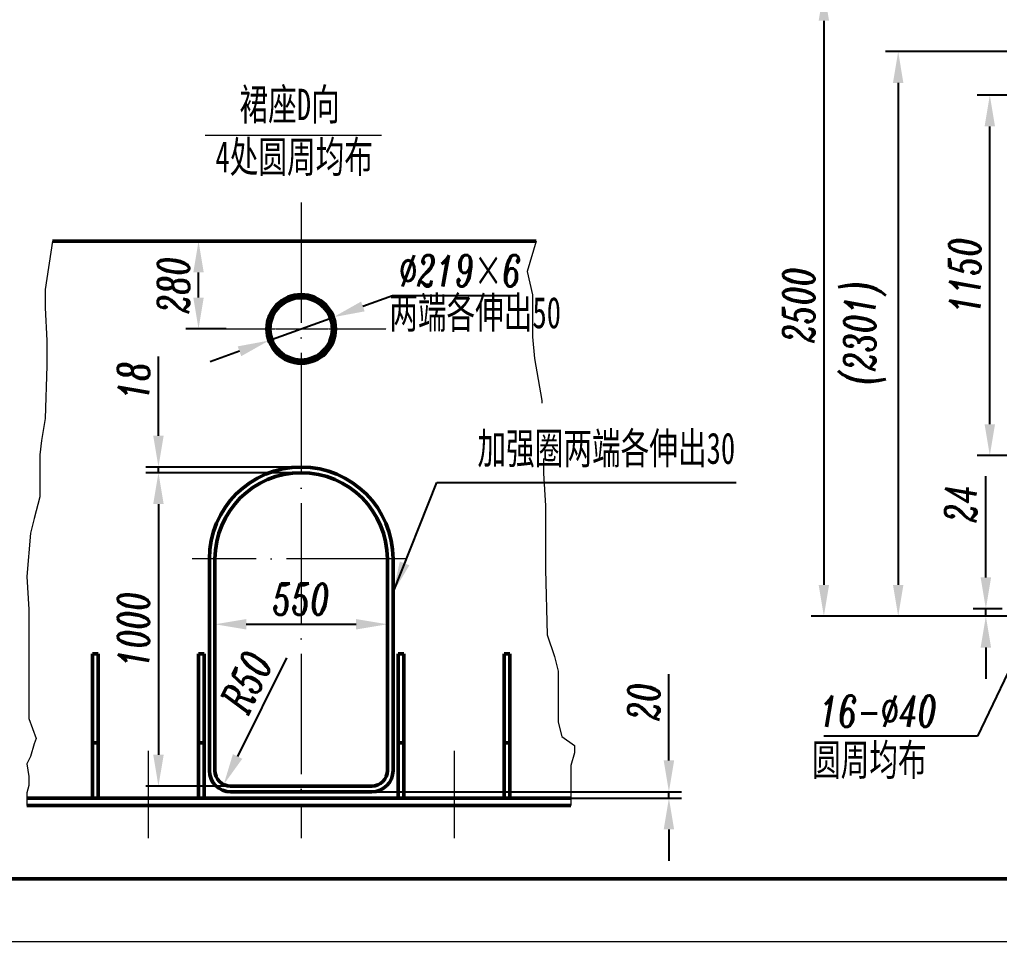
# Model space of a CAD drawing. Header units: millimetres. Extents: x 0 to 16820, y 0 to 23780.
# Drawn here: x 4242 to 7367, y 0 to 2941 of the extents above; entities that cross this region are included whole.
import ezdxf

# ---------------------------------------------------------------- set-up
doc = ezdxf.new("R2010")
doc.units = ezdxf.units.MM
doc.header["$LTSCALE"] = 4
doc.linetypes.add('ACAD_ISO04W100', pattern=[30, 24, -3, 0, -3])
doc.linetypes.add('CENTER', pattern=[2, 1.25, -0.25, 0.25, -0.25])
for name, color, linetype, lineweight in [('中心线', 1, 'CENTER', 13), ('尺寸线', 2, 'Continuous', 15), ('点划线', 1, 'ACAD_ISO04W100', 15), ('粗实线', 3, 'Continuous', 50), ('细实线', 5, 'Continuous', 15)]:
    doc.layers.add(name, color=color, linetype=linetype, lineweight=lineweight)
doc.styles.add('DIM', font='italic.shx', dxfattribs={"width": 0.67})
doc.styles.add('汉字', font='SIMFANG.TTF', dxfattribs={"width": 0.67, "height": 100})
doc.dimstyles.new('机械', dxfattribs={"dimscale": 20, "dimtxt": 5, "dimasz": 5, "dimexe": 2, "dimexo": 0, "dimgap": 1.5, "dimtad": 1, "dimdec": 1, "dimdsep": 46, "dimtxsty": 'DIM', "dimcen": 2.5, "dimadec": 0, "dimazin": 0, "dimtfac": 1, "dimtdec": 1, "dimtmove": 0, "dimatfit": 3, "dimfxl": 0, "dimarcsym": 0})
doc.dimstyles.new('机械$3', dxfattribs={"dimscale": 20, "dimtxt": 5, "dimasz": 5, "dimexe": 2, "dimexo": 0, "dimgap": 1.5, "dimtad": 1, "dimtih": 1, "dimtoh": 1, "dimdec": 1, "dimdsep": 46, "dimtxsty": 'DIM', "dimcen": 2.5, "dimadec": 0, "dimazin": 0, "dimtfac": 1, "dimtdec": 1, "dimtmove": 0, "dimatfit": 3, "dimfxl": 0, "dimarcsym": 0})

# ---------------------------------------------------------------- blocks, each defined once
blk = doc.blocks.new('*D61')
at = {"layer": 'Defpoints', "color": 0, "ltscale": 4}
for p in [(7737.3, 2838.9), (7044.6, 1037.5), (7737.3, 1037.5)]:
    blk.add_point(p, dxfattribs=at)
at = {"layer": '尺寸线', "color": 0, "lineweight": -2, "ltscale": 4}
for p, q in [((7737.3, 2838.9), (7004.6, 2838.9)), ((7044.6, 2738.9), (7044.6, 1137.5)), ((7737.3, 1037.5), (7004.6, 1037.5))]:
    blk.add_line(p, q, dxfattribs=at)
at = {"layer": '尺寸线', "color": 0, "ltscale": 4}
for points in [[(7027.9, 2738.9), (7061.2, 2738.9), (7044.6, 2838.9)], [(7027.9, 1137.5), (7061.2, 1137.5), (7044.6, 1037.5)]]:
    blk.add_solid(points, dxfattribs=at)
at = {"layer": '尺寸线', "color": 0, "ltscale": 4, "insert": (6938.4, 1940.7), "char_height": 100, "attachment_point": 5, "rotation": 90, "style": 'DIM'}
blk.add_mtext('(2301)', dxfattribs=at)
blk = doc.blocks.new('*D60')
at = {"layer": 'Defpoints', "color": 0, "ltscale": 4}
for p in [(7576.1, 3037.5), (6807.4, 1037.5), (7576.1, 1037.5)]:
    blk.add_point(p, dxfattribs=at)
at = {"layer": '尺寸线', "color": 0, "lineweight": -2, "ltscale": 4}
for p, q in [((7576.1, 3037.5), (6767.4, 3037.5)), ((6807.4, 2937.5), (6807.4, 1137.5)), ((7576.1, 1037.5), (6767.4, 1037.5))]:
    blk.add_line(p, q, dxfattribs=at)
at = {"layer": '尺寸线', "color": 0, "ltscale": 4}
for points in [[(6790.8, 2937.5), (6824.1, 2937.5), (6807.4, 3037.5)], [(6790.8, 1137.5), (6824.1, 1137.5), (6807.4, 1037.5)]]:
    blk.add_solid(points, dxfattribs=at)
at = {"layer": '尺寸线', "color": 0, "ltscale": 4, "insert": (6727.4, 2030.2), "char_height": 100, "attachment_point": 5, "rotation": 90, "style": 'DIM'}
blk.add_mtext('2500', dxfattribs=at)
blk = doc.blocks.new('*D59')
at = {"layer": 'Defpoints', "color": 0, "ltscale": 4}
for p in [(7324.3, 1037.5), (7376.1, 1061.5), (7376.1, 1037.5)]:
    blk.add_point(p, dxfattribs=at)
at = {"layer": '尺寸线', "color": 0, "lineweight": -2, "ltscale": 4}
for p, q in [((7324.3, 1161.5), (7324.3, 1484.2)), ((7376.1, 1061.5), (7284.3, 1061.5)), ((7376.1, 1037.5), (7284.3, 1037.5)), ((7324.3, 1037.5), (7324.3, 1061.5)), ((7324.3, 937.5), (7324.3, 837.5))]:
    blk.add_line(p, q, dxfattribs=at)
at = {"layer": '尺寸线', "color": 0, "ltscale": 4}
for points in [[(7307.6, 1161.5), (7341, 1161.5), (7324.3, 1061.5)], [(7307.6, 937.5), (7341, 937.5), (7324.3, 1037.5)]]:
    blk.add_solid(points, dxfattribs=at)
at = {"layer": '尺寸线', "color": 0, "ltscale": 4, "insert": (7244.3, 1396.7), "char_height": 100, "attachment_point": 5, "rotation": 90, "style": 'DIM'}
blk.add_mtext('24', dxfattribs=at)
blk = doc.blocks.new('*D87')
at = {"layer": 'Defpoints', "color": 0, "ltscale": 4}
for p in [(5242.8, 1991.7), (5037, 1917)]:
    blk.add_point(p, dxfattribs=at)
at = {"layer": '尺寸线', "color": 0, "lineweight": -2, "ltscale": 4}
for p, q in [((5430.8, 2059.9), (5336.8, 2025.8)), ((5834.3, 2059.9), (5430.8, 2059.9)), ((5037, 1917), (5242.8, 1991.7)), ((4943, 1882.9), (4849, 1848.7))]:
    blk.add_line(p, q, dxfattribs=at)
at = {"layer": '尺寸线', "color": 0, "ltscale": 4}
for points in [[(5331.1, 2041.5), (5342.5, 2010.2), (5242.8, 1991.7)], [(4937.3, 1898.5), (4948.7, 1867.2), (5037, 1917)]]:
    blk.add_solid(points, dxfattribs=at)
at = {"layer": '尺寸线', "color": 0, "ltscale": 4, "insert": (5647.6, 2139.9), "char_height": 100, "attachment_point": 5, "style": 'DIM'}
blk.add_mtext('%%c219{\\f仿宋_GB2312|b0|i0|c134|p49;×}6', dxfattribs=at)
blk = doc.blocks.new('*D88')
at = {"layer": 'Defpoints', "color": 0, "ltscale": 4}
for p in [(4812.4, 2234.3), (4900.5, 2234.3), (4900.5, 1954.3)]:
    blk.add_point(p, dxfattribs=at)
at = {"layer": '尺寸线', "color": 0, "lineweight": -2, "ltscale": 4}
for p, q in [((4900.5, 2234.3), (4772.4, 2234.3)), ((4812.4, 2054.3), (4812.4, 2134.3)), ((4900.5, 1954.3), (4772.4, 1954.3))]:
    blk.add_line(p, q, dxfattribs=at)
at = {"layer": '尺寸线', "color": 0, "ltscale": 4}
for points in [[(4795.7, 2134.3), (4829.1, 2134.3), (4812.4, 2234.3)], [(4795.7, 2054.3), (4829.1, 2054.3), (4812.4, 1954.3)]]:
    blk.add_solid(points, dxfattribs=at)
at = {"layer": '尺寸线', "color": 0, "ltscale": 4, "insert": (4732.4, 2094.3), "char_height": 100, "attachment_point": 5, "rotation": 90, "style": 'DIM'}
blk.add_mtext('280', dxfattribs=at)
blk = doc.blocks.new('*D89')
at = {"layer": 'Defpoints', "color": 0, "ltscale": 4}
for p in [(4914.9, 545.3), (4892.7, 500.5)]:
    blk.add_point(p, dxfattribs=at)
at = {"layer": '尺寸线', "color": 0, "lineweight": -2, "ltscale": 4}
blk.add_line((5093, 905.1), (4937.1, 590.1), dxfattribs=at)
at = {"layer": '尺寸线', "color": 0, "ltscale": 4}
blk.add_solid([(4922.1, 597.5), (4952, 582.8), (4892.7, 500.5)], dxfattribs=at)
at = {"layer": '尺寸线', "color": 0, "ltscale": 4, "insert": (4965.5, 827.9), "char_height": 100, "attachment_point": 5, "rotation": 63.6621, "style": 'DIM'}
blk.add_mtext('R50', dxfattribs=at)
blk = doc.blocks.new('*D90')
at = {"layer": 'Defpoints', "color": 0, "ltscale": 4}
for p in [(5139.9, 1495.3), (4684.5, 495.3), (5139.9, 495.3)]:
    blk.add_point(p, dxfattribs=at)
at = {"layer": '尺寸线', "color": 0, "lineweight": -2, "ltscale": 4}
for p, q in [((5139.9, 1495.3), (4644.5, 1495.3)), ((4684.5, 1395.3), (4684.5, 595.3)), ((5139.9, 495.3), (4644.5, 495.3))]:
    blk.add_line(p, q, dxfattribs=at)
at = {"layer": '尺寸线', "color": 0, "ltscale": 4}
for points in [[(4667.9, 1395.3), (4701.2, 1395.3), (4684.5, 1495.3)], [(4667.9, 595.3), (4701.2, 595.3), (4684.5, 495.3)]]:
    blk.add_solid(points, dxfattribs=at)
at = {"layer": '尺寸线', "color": 0, "ltscale": 4, "insert": (4604.5, 995.3), "char_height": 100, "attachment_point": 5, "rotation": 90, "style": 'DIM'}
blk.add_mtext('1000', dxfattribs=at)
blk = doc.blocks.new('*D91')
at = {"layer": 'Defpoints', "color": 0, "ltscale": 4}
for p in [(5139.9, 1513.3), (4684.5, 1495.3), (5139.9, 1495.3)]:
    blk.add_point(p, dxfattribs=at)
at = {"layer": '尺寸线', "color": 0, "lineweight": -2, "ltscale": 4}
for p, q in [((4684.5, 1613.3), (4684.5, 1865.9)), ((5139.9, 1513.3), (4644.5, 1513.3)), ((4684.5, 1495.3), (4684.5, 1513.3)), ((5139.9, 1495.3), (4644.5, 1495.3)), ((4684.5, 1395.3), (4684.5, 1295.3))]:
    blk.add_line(p, q, dxfattribs=at)
at = {"layer": '尺寸线', "color": 0, "ltscale": 4}
for points in [[(4667.9, 1613.3), (4701.2, 1613.3), (4684.5, 1513.3)], [(4667.9, 1395.3), (4701.2, 1395.3), (4684.5, 1495.3)]]:
    blk.add_solid(points, dxfattribs=at)
at = {"layer": '尺寸线', "color": 0, "ltscale": 4, "insert": (4604.5, 1789.6), "char_height": 100, "attachment_point": 5, "rotation": 90, "style": 'DIM'}
blk.add_mtext('18', dxfattribs=at)
blk = doc.blocks.new('*D92')
at = {"layer": 'Defpoints', "color": 0, "ltscale": 4}
for p in [(5139.9, 477.3), (5139.9, 457.3), (6313.1, 457.3)]:
    blk.add_point(p, dxfattribs=at)
at = {"layer": '尺寸线', "color": 0, "lineweight": -2, "ltscale": 4}
for p, q in [((6313.1, 577.3), (6313.1, 852.2)), ((5139.9, 477.3), (6353.1, 477.3)), ((6313.1, 457.3), (6313.1, 477.3)), ((5139.9, 457.3), (6353.1, 457.3)), ((6313.1, 357.3), (6313.1, 257.3))]:
    blk.add_line(p, q, dxfattribs=at)
at = {"layer": '尺寸线', "color": 0, "ltscale": 4}
for points in [[(6296.4, 577.3), (6329.7, 577.3), (6313.1, 477.3)], [(6296.4, 357.3), (6329.7, 357.3), (6313.1, 457.3)]]:
    blk.add_solid(points, dxfattribs=at)
at = {"layer": '尺寸线', "color": 0, "ltscale": 4, "insert": (6233.1, 764.8), "char_height": 100, "attachment_point": 5, "rotation": 90, "style": 'DIM'}
blk.add_mtext('20', dxfattribs=at)
blk = doc.blocks.new('*D93')
at = {"layer": 'Defpoints', "color": 0, "ltscale": 4}
for p in [(4864.9, 1029), (5414.9, 1029), (5414.9, 1011.9)]:
    blk.add_point(p, dxfattribs=at)
at = {"layer": '尺寸线', "color": 0, "lineweight": -2, "ltscale": 4}
for p, q in [((4864.9, 1029), (4864.9, 971.9)), ((4964.9, 1011.9), (5314.9, 1011.9)), ((5414.9, 1029), (5414.9, 971.9))]:
    blk.add_line(p, q, dxfattribs=at)
at = {"layer": '尺寸线', "color": 0, "ltscale": 4}
for points in [[(4964.9, 1028.5), (4964.9, 995.2), (4864.9, 1011.9)], [(5314.9, 1028.5), (5314.9, 995.2), (5414.9, 1011.9)]]:
    blk.add_solid(points, dxfattribs=at)
at = {"layer": '尺寸线', "color": 0, "ltscale": 4, "insert": (5139.9, 1091.9), "char_height": 100, "attachment_point": 5, "style": 'DIM'}
blk.add_mtext('550', dxfattribs=at)
blk = doc.blocks.new('*D103')
at = {"layer": 'Defpoints', "color": 0, "ltscale": 4}
for p in [(7336.9, 2700.2), (7578.1, 2700.2), (7578.1, 1550.2)]:
    blk.add_point(p, dxfattribs=at)
at = {"layer": '尺寸线', "color": 0, "lineweight": -2, "ltscale": 4}
for p, q in [((7578.1, 2700.2), (7296.9, 2700.2)), ((7336.9, 1650.2), (7336.9, 2600.2)), ((7578.1, 1550.2), (7296.9, 1550.2))]:
    blk.add_line(p, q, dxfattribs=at)
at = {"layer": '尺寸线', "color": 0, "ltscale": 4}
for points in [[(7320.2, 2600.2), (7353.5, 2600.2), (7336.9, 2700.2)], [(7320.2, 1650.2), (7353.5, 1650.2), (7336.9, 1550.2)]]:
    blk.add_solid(points, dxfattribs=at)
at = {"layer": '尺寸线', "color": 0, "ltscale": 4, "insert": (7256.9, 2125.2), "char_height": 100, "attachment_point": 5, "rotation": 90, "style": 'DIM'}
blk.add_mtext('1150', dxfattribs=at)

msp = doc.modelspace()

# ---------------------------------------------------------------- linework, layer by layer
at = {"layer": '中心线'}
msp.add_line((4900.54, 1954.34), (5411.84, 1954.34), dxfattribs=at)
at = {"layer": '尺寸线', "ltscale": 4}
msp.add_line((4834.02, 2571.93), (5395.78, 2571.93), dxfattribs=at)
at = {"layer": '点划线', "ltscale": 4}
for p, q in [((5139.9, 2357.92), (5139.9, 329.84)), ((5476.53, 1220.34), (4791.98, 1220.34)), ((4652.15, 608.3), (4652.15, 329.84)), ((4652.15, 608.3), (4652.15, 329.84)), ((5627.65, 608.3), (5627.65, 329.84))]:
    msp.add_line(p, q, dxfattribs=at)
at = {"layer": '粗实线', "ltscale": 4}
for p, q in [((4346.34, 2234.34), (5890.02, 2234.34)), ((4846.9, 1220.34), (4846.9, 545.34)), ((4864.9, 1220.34), (4864.9, 545.34)), ((5414.9, 545.34), (5414.9, 1220.34)), ((5432.9, 545.34), (5432.9, 1220.34)), ((4474.15, 917.34), (4492.15, 917.34)), ((4474.15, 457.34), (4474.15, 917.34)), ((4492.15, 917.34), (4492.15, 457.34)), ((4830.15, 917.34), (4812.15, 917.34)), ((4812.15, 917.34), (4812.15, 457.34)), ((4830.15, 457.34), (4830.15, 917.34)), ((5449.65, 917.34), (5467.65, 917.34)), ((5449.65, 457.34), (5449.65, 917.34)), ((5467.65, 917.34), (5467.65, 457.34)), ((5805.65, 917.34), (5787.65, 917.34)), ((5787.65, 917.34), (5787.65, 457.34)), ((5805.65, 457.34), (5805.65, 917.34)), ((4474.15, 633.34), (4492.15, 633.34)), ((4830.15, 633.34), (4812.15, 633.34)), ((5449.65, 633.34), (5467.65, 633.34)), ((5805.65, 633.34), (5787.65, 633.34)), ((4914.9, 495.34), (5364.9, 495.34)), ((4914.9, 477.34), (5364.9, 477.34)), ((4265.1, 457.34), (6000.28, 457.34)), ((4265.1, 433.34), (6000.28, 433.34))]:
    msp.add_line(p, q, dxfattribs=at)
at = {"layer": '粗实线'}
msp.add_line((500, 200), (16620, 200), dxfattribs=at)
msp.add_line((500, 200), (16620, 200), dxfattribs=at)
for radius in [109.5, 99.5]:
    msp.add_circle((5139.9, 1954.34), radius, dxfattribs=at)
at = {"layer": '粗实线', "ltscale": 4}
for centre, radius, start, end in [((5139.9, 1220.34), 293, 0, 180), ((5139.9, 1220.34), 275, 0, 180), ((4914.9, 545.34), 68, 180, 270), ((4914.9, 545.34), 50, 180, 270), ((5364.9, 545.34), 50, 270, 0), ((5364.9, 545.34), 68, 270, 0)]:
    msp.add_arc(centre, radius, start, end, dxfattribs=at)
at = {"layer": '细实线', "ltscale": 4}
for p, q in [((4346.34, 2234.34), (4323.13, 2079.9)), ((5890.02, 2234.34), (5861, 2137.88)), ((5861, 2137.88), (5878.41, 2062.5)), ((4323.13, 2079.9), (4323.13, 2021.92)), ((5878.41, 2062.5), (5878.41, 1929.15)), ((4323.13, 2021.92), (4328.93, 1917.55)), ((4328.93, 1917.55), (4328.93, 1836.38)), ((5878.41, 1929.15), (5884.21, 1859.57)), ((5884.21, 1859.57), (5907.43, 1726.21)), ((4328.93, 1836.38), (4323.13, 1668.23)), ((5907.43, 1726.21), (5913.23, 1616.05)), ((4323.13, 1668.23), (4311.52, 1598.65)), ((4311.52, 1598.65), (4305.72, 1552.27)), ((5913.23, 1616.05), (5913.23, 1534.87)), ((4305.72, 1552.27), (4305.72, 1418.91)), ((5913.23, 1534.87), (5913.23, 1494.29)), ((5913.23, 1494.29), (5919.03, 1389.92)), ((4305.72, 1418.91), (4288.31, 1349.33)), ((5919.03, 1389.92), (5919.03, 1215.98)), ((4288.31, 1349.33), (4276.7, 1302.95)), ((4276.7, 1302.95), (4265.1, 1163.79)), ((5919.03, 1215.98), (5919.03, 1186.99)), ((4265.1, 1163.79), (4270.9, 1059.43)), ((5919.03, 1186.99), (5924.84, 978.25)), ((4270.9, 1059.43), (4270.9, 978.25)), ((4270.9, 978.25), (4270.9, 920.27)), ((5924.84, 978.25), (5948.05, 908.68)), ((4270.9, 920.27), (4270.9, 873.89)), ((5948.05, 908.68), (5959.65, 862.29)), ((4270.9, 873.89), (4270.9, 757.93)), ((5959.65, 862.29), (5959.65, 723.14)), ((4270.9, 757.93), (4270.9, 711.54)), ((5959.65, 723.14), (5959.65, 699.95)), ((4270.9, 711.54), (4294.11, 647.76)), ((5959.65, 699.95), (5971.26, 653.56)), ((4288.31, 630.37), (4276.7, 589.78)), ((4294.11, 647.76), (4288.31, 630.37)), ((5971.26, 653.56), (6011.88, 624.57)), ((6011.88, 601.38), (6000.28, 560.79)), ((6011.88, 624.57), (6011.88, 601.38)), ((4276.7, 589.78), (4265.1, 566.59)), ((4265.1, 566.59), (4270.9, 526)), ((6000.28, 560.79), (6000.28, 514.41)), ((4270.9, 526), (4270.9, 497.01)), ((6000.28, 514.41), (6000.28, 485.41)), ((4270.9, 497.01), (4265.1, 473.82)), ((4265.1, 473.82), (4265.1, 433.34)), ((6000.28, 485.41), (6000.28, 450.63)), ((6000.28, 450.63), (6000.28, 433.34))]:
    msp.add_line(p, q, dxfattribs=at)
at = {"layer": '细实线'}
msp.add_line((0, 0), (16820, 0), dxfattribs=at)
msp.add_line((0, 0), (16820, 0), dxfattribs=at)

# ---------------------------------------------------------------- texts
at = {"style": '汉字', "width": 0.67}
msp.add_text('裙座D向', height=100, dxfattribs=at).set_placement((4943.16, 2620.36))
at = {"insert": (4866.31, 2553.33), "char_height": 100, "width": 644.0291, "attachment_point": 1, "style": '汉字'}
msp.add_mtext('4处圆周均布', dxfattribs=at)
at = {"layer": '尺寸线', "ltscale": 4, "char_height": 100, "attachment_point": 1, "style": '汉字'}
for s, insert, width in [('两端各伸出50', (5420.7, 2056.28), 810.1169), ('圆周均布', (6769.68, 629.42), 559.0359)]:
    msp.add_mtext(s, dxfattribs=dict(at, insert=insert, width=width))
at = {"layer": '尺寸线', "ltscale": 4, "insert": (7167.52, 684.57), "char_height": 100, "attachment_point": 9, "style": 'DIM'}
msp.add_mtext('16-%%c40', dxfattribs=at)

# ---------------------------------------------------------------- dimensions: what is measured, and where the dimension line sits
at = {"layer": '尺寸线', "ltscale": 4}
for base, p1, p2, text, picture, middle in [((6807.42, 1037.53), (7576.08, 3037.53), (7576.08, 1037.53), '2500', '*D60', (6807.42, 2030.17)), ((7044.55, 1037.53), (7737.34, 2838.91), (7737.34, 1037.53), '(2301)', '*D61', (7044.55, 1940.68))]:
    dim = msp.add_linear_dim(base=base, p1=p1, p2=p2, angle=90, text=text, dimstyle='机械', dxfattribs=at)
    dim.commit()
    dim.dimension.update_dxf_attribs({"geometry": picture, "text_midpoint": middle, "dimtype": 160})
for base, p1, p2, picture, middle in [((7336.88, 2700.21), (7578.08, 1550.24), (7578.08, 2700.21), '*D103', (7256.88, 2125.22)), ((4812.39, 2234.34), (4900.54, 1954.34), (4900.54, 2234.34), '*D88', (4732.39, 2094.34)), ((4684.54, 495.34), (5139.9, 1495.34), (5139.9, 495.34), '*D90', (4604.54, 995.34))]:
    dim = msp.add_linear_dim(base=base, p1=p1, p2=p2, angle=90, dimstyle='机械', dxfattribs=at)
    dim.commit()
    dim.dimension.update_dxf_attribs({"geometry": picture, "text_midpoint": middle})
dim = msp.add_diameter_dim_2p(p1=(5036.97, 1916.98), p2=(5242.82, 1991.7), text='%%c219{\\f仿宋_GB2312|b0|i0|c134|p49;×}6', dimstyle='机械$3', dxfattribs=at)
dim.commit()
dim.dimension.update_dxf_attribs({"geometry": '*D87', "text_midpoint": (5647.56, 2139.95)})
for base, p1, p2, picture, middle in [((4684.54, 1495.34), (5139.9, 1513.34), (5139.9, 1495.34), '*D91', (4684.54, 1789.6)), ((7324.3, 1037.53), (7376.08, 1061.53), (7376.08, 1037.53), '*D59', (7324.3, 1396.74)), ((6313.07, 457.34), (5139.9, 477.34), (5139.9, 457.34), '*D92', (6313.07, 764.77))]:
    dim = msp.add_linear_dim(base=base, p1=p1, p2=p2, angle=90, dimstyle='机械', dxfattribs=at)
    dim.commit()
    dim.dimension.update_dxf_attribs({"geometry": picture, "text_midpoint": middle, "dimtype": 160})
dim = msp.add_linear_dim(base=(5414.9, 1011.87), p1=(4864.9, 1029.05), p2=(5414.9, 1029.05), dimstyle='机械', dxfattribs=at)
dim.commit()
dim.dimension.update_dxf_attribs({"geometry": '*D93', "text_midpoint": (5139.9, 1091.87)})
dim = msp.add_radius_dim(center=(4914.9, 545.34), mpoint=(4892.71, 500.53), dimstyle='机械', override={"dimtmove": 1}, dxfattribs=at)
dim.commit()
dim.dimension.update_dxf_attribs({"geometry": '*D89', "text_midpoint": (5037.22, 792.43), "dimtype": 164})

# ---------------------------------------------------------------- leaders
at = {"layer": '尺寸线', "ltscale": 4, "annotation_type": 0, "has_hookline": 1}
for points, hookline_direction, text_width in [([(5432.9, 1113.1), (5572.27, 1463.7), (5672.27, 1463.7)], 0, 825.37), ([(7476.08, 1029.26), (7297.52, 654.57), (7197.52, 654.57)], 1, 360.52)]:
    msp.add_leader(points, dimstyle='机械', dxfattribs=dict(at, hookline_direction=hookline_direction, text_width=text_width))

# ---------------------------------------------------------------- next in the draw order: wipeouts: each hides what was drawn before it
at = {"ltscale": 4}
msp.add_wipeout([(5682.27, 1541.51), (6547.64, 1541.51), (6547.64, 1717.18), (5682.27, 1717.18)], dxfattribs=at).dxf.layer = '尺寸线'

# ---------------------------------------------------------------- next in the draw order: texts
at = {"layer": '尺寸线', "ltscale": 4, "insert": (5702.27, 1511.51), "char_height": 100, "attachment_point": 7, "style": '汉字'}
msp.add_mtext('加强圈两端各伸出30 ', dxfattribs=at)

doc.saveas('drawing.dxf')
